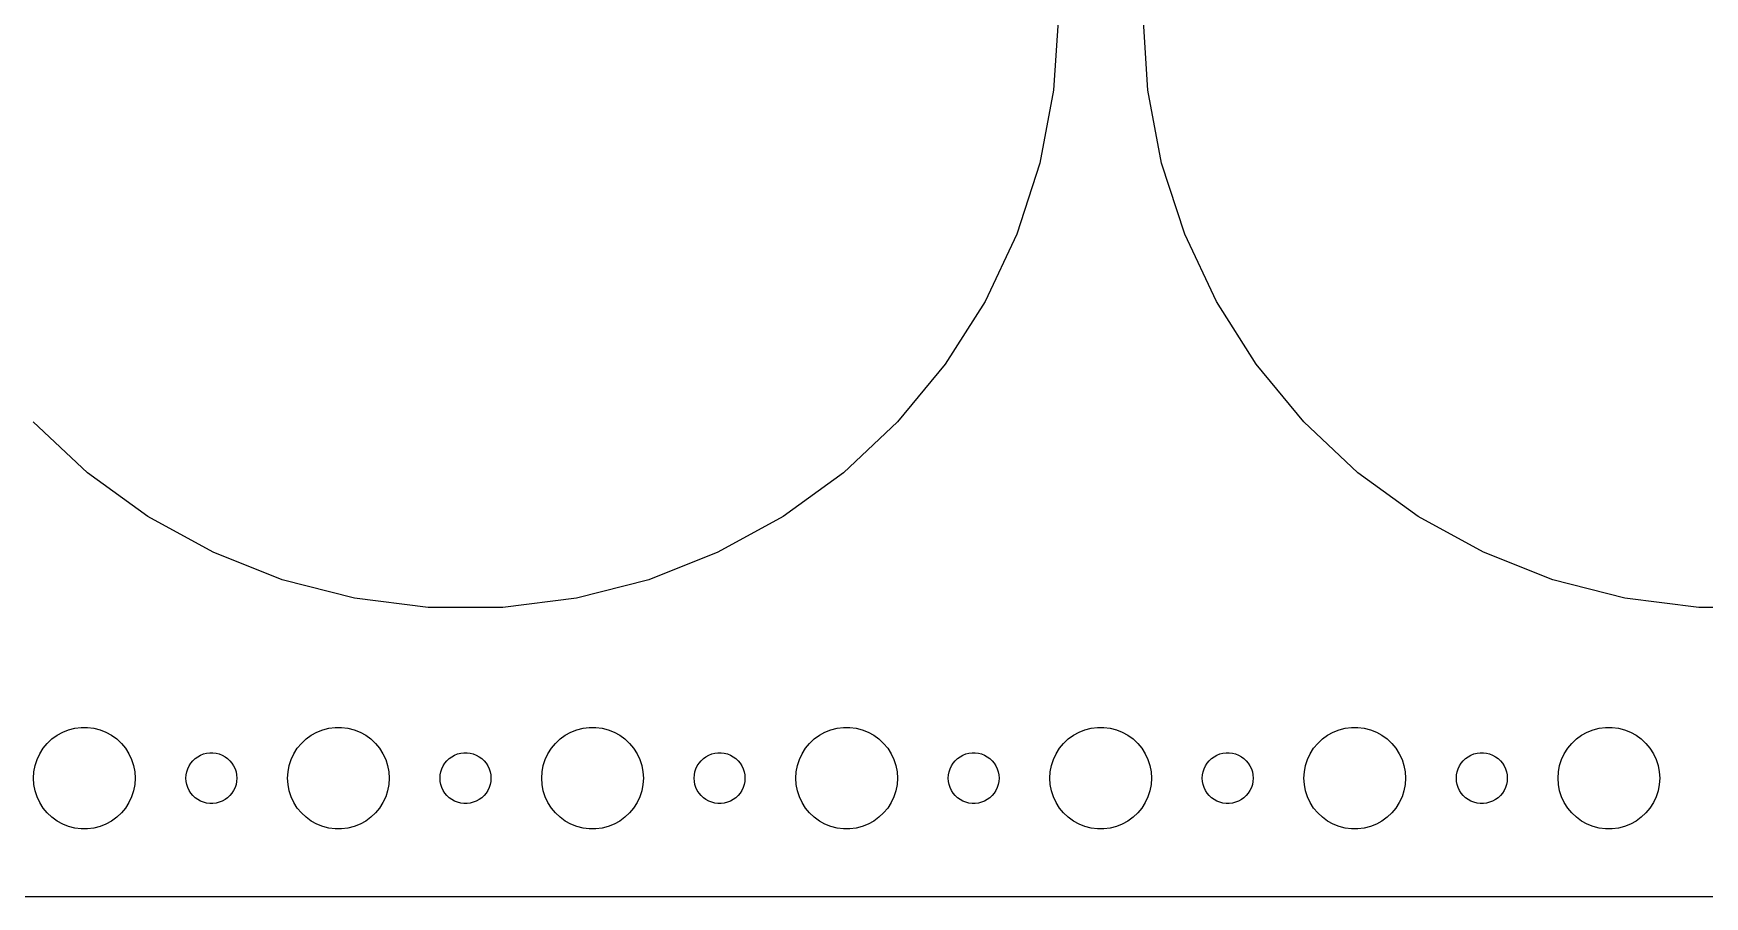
# Model space of a CAD drawing. Header units: metres. Extents: x -194 to 194, y -52 to 52.
# Drawn here: x -100.5 to -1.8, y -52 to -1 of the extents above; entities that cross this region are included whole.
import ezdxf

# ---------------------------------------------------------------- set-up
doc = ezdxf.new("R2010")
doc.units = ezdxf.units.M

msp = doc.modelspace()

# ---------------------------------------------------------------- linework, layer by layer
for p, q in [((-40, 0), (-40.276, -4.38666)), ((-34.724, -4.38666), (-35, 0)), ((-40.276, -4.38666), (-41.0996, -8.70413)), ((-33.9004, -8.70413), (-34.724, -4.38666)), ((-41.0996, -8.70413), (-42.4578, -12.8844)), ((-32.5422, -12.8844), (-33.9004, -8.70413)), ((-42.4578, -12.8844), (-44.3293, -16.8614)), ((-30.6707, -16.8614), (-32.5422, -12.8844)), ((-44.3293, -16.8614), (-46.6844, -20.5725)), ((-28.3156, -20.5725), (-30.6707, -16.8614)), ((-46.6844, -20.5725), (-49.4861, -23.9591)), ((-25.5139, -23.9591), (-28.3156, -20.5725)), ((-97.3098, -26.968), (-100.514, -23.9591)), ((-49.4861, -23.9591), (-52.6902, -26.968)), ((-22.3098, -26.968), (-25.5139, -23.9591)), ((-93.7539, -29.5515), (-97.3098, -26.968)), ((-52.6902, -26.968), (-56.2461, -29.5515)), ((-18.7539, -29.5515), (-22.3098, -26.968)), ((-89.9023, -31.6689), (-93.7539, -29.5515)), ((-56.2461, -29.5515), (-60.0977, -31.6689)), ((-14.9023, -31.6689), (-18.7539, -29.5515)), ((-85.8156, -33.287), (-89.9023, -31.6689)), ((-60.0977, -31.6689), (-64.1844, -33.287)), ((-10.8156, -33.287), (-14.9023, -31.6689)), ((-81.5583, -34.3801), (-85.8156, -33.287)), ((-64.1844, -33.287), (-68.4417, -34.3801)), ((-6.55833, -34.3801), (-10.8156, -33.287)), ((-77.1977, -34.9309), (-81.5583, -34.3801)), ((-68.4417, -34.3801), (-72.8023, -34.9309)), ((-2.19766, -34.9309), (-6.55833, -34.3801)), ((-72.8023, -34.9309), (-77.1977, -34.9309)), ((2.19766, -34.9309), (-2.19766, -34.9309)), ((-99.1075, -42.467), (-98.7773, -42.2855)), ((-98.7773, -42.2855), (-98.427, -42.1468)), ((-98.427, -42.1468), (-98.0621, -42.0531)), ((-98.0621, -42.0531), (-97.6884, -42.0059)), ((-97.6884, -42.0059), (-97.3116, -42.0059)), ((-97.3116, -42.0059), (-96.9379, -42.0531)), ((-96.9379, -42.0531), (-96.573, -42.1468)), ((-96.573, -42.1468), (-96.2227, -42.2855)), ((-96.2227, -42.2855), (-95.8925, -42.467)), ((-84.1075, -42.467), (-83.7773, -42.2855)), ((-83.7773, -42.2855), (-83.427, -42.1468)), ((-83.427, -42.1468), (-83.0621, -42.0531)), ((-83.0621, -42.0531), (-82.6884, -42.0059)), ((-82.6884, -42.0059), (-82.3116, -42.0059)), ((-82.3116, -42.0059), (-81.9379, -42.0531)), ((-81.9379, -42.0531), (-81.573, -42.1468)), ((-81.573, -42.1468), (-81.2227, -42.2855)), ((-81.2227, -42.2855), (-80.8925, -42.467)), ((-69.1075, -42.467), (-68.7773, -42.2855)), ((-68.7773, -42.2855), (-68.427, -42.1468)), ((-68.427, -42.1468), (-68.0621, -42.0531)), ((-68.0621, -42.0531), (-67.6884, -42.0059)), ((-67.6884, -42.0059), (-67.3116, -42.0059)), ((-67.3116, -42.0059), (-66.9379, -42.0531)), ((-66.9379, -42.0531), (-66.573, -42.1468)), ((-66.573, -42.1468), (-66.2227, -42.2855)), ((-66.2227, -42.2855), (-65.8925, -42.467)), ((-54.1075, -42.467), (-53.7773, -42.2855)), ((-53.7773, -42.2855), (-53.427, -42.1468)), ((-53.427, -42.1468), (-53.0621, -42.0531)), ((-53.0621, -42.0531), (-52.6884, -42.0059)), ((-52.6884, -42.0059), (-52.3116, -42.0059)), ((-52.3116, -42.0059), (-51.9379, -42.0531)), ((-51.9379, -42.0531), (-51.5729, -42.1468)), ((-51.5729, -42.1468), (-51.2227, -42.2855)), ((-51.2227, -42.2855), (-50.8925, -42.467)), ((-39.1075, -42.467), (-38.7773, -42.2855)), ((-38.7773, -42.2855), (-38.427, -42.1468)), ((-38.427, -42.1468), (-38.0621, -42.0531)), ((-38.0621, -42.0531), (-37.6884, -42.0059)), ((-37.6884, -42.0059), (-37.3116, -42.0059)), ((-37.3116, -42.0059), (-36.9379, -42.0531)), ((-36.9379, -42.0531), (-36.5729, -42.1468)), ((-36.5729, -42.1468), (-36.2227, -42.2855)), ((-36.2227, -42.2855), (-35.8925, -42.467)), ((-24.1075, -42.467), (-23.7773, -42.2855)), ((-23.7773, -42.2855), (-23.427, -42.1468)), ((-23.427, -42.1468), (-23.0621, -42.0531)), ((-23.0621, -42.0531), (-22.6884, -42.0059)), ((-22.6884, -42.0059), (-22.3116, -42.0059)), ((-22.3116, -42.0059), (-21.9379, -42.0531)), ((-21.9379, -42.0531), (-21.5729, -42.1468)), ((-21.5729, -42.1468), (-21.2227, -42.2855)), ((-21.2227, -42.2855), (-20.8925, -42.467)), ((-9.10747, -42.467), (-8.77733, -42.2855)), ((-8.77733, -42.2855), (-8.42705, -42.1468)), ((-8.42705, -42.1468), (-8.06213, -42.0531)), ((-8.06213, -42.0531), (-7.68837, -42.0059)), ((-7.68837, -42.0059), (-7.31161, -42.0059)), ((-7.31161, -42.0059), (-6.93785, -42.0531)), ((-6.93785, -42.0531), (-6.57294, -42.1468)), ((-6.57294, -42.1468), (-6.22266, -42.2855)), ((-6.22266, -42.2855), (-5.89252, -42.467)), ((-100.129, -43.5547), (-99.927, -43.2366)), ((-99.927, -43.2366), (-99.6869, -42.9464)), ((-99.6869, -42.9464), (-99.4123, -42.6885)), ((-99.4123, -42.6885), (-99.1075, -42.467)), ((-95.8925, -42.467), (-95.5877, -42.6885)), ((-95.5877, -42.6885), (-95.3131, -42.9464)), ((-95.3131, -42.9464), (-95.073, -43.2366)), ((-95.073, -43.2366), (-94.8711, -43.5547)), ((-85.1289, -43.5547), (-84.927, -43.2366)), ((-84.927, -43.2366), (-84.6869, -42.9464)), ((-84.6869, -42.9464), (-84.4123, -42.6885)), ((-84.4123, -42.6885), (-84.1075, -42.467)), ((-80.8925, -42.467), (-80.5877, -42.6885)), ((-80.5877, -42.6885), (-80.3131, -42.9464)), ((-80.3131, -42.9464), (-80.073, -43.2366)), ((-80.073, -43.2366), (-79.8711, -43.5547)), ((-70.1289, -43.5547), (-69.927, -43.2366)), ((-69.927, -43.2366), (-69.6869, -42.9464)), ((-69.6869, -42.9464), (-69.4123, -42.6885)), ((-69.4123, -42.6885), (-69.1075, -42.467)), ((-65.8925, -42.467), (-65.5877, -42.6885)), ((-65.5877, -42.6885), (-65.3131, -42.9464)), ((-65.3131, -42.9464), (-65.073, -43.2366)), ((-65.073, -43.2366), (-64.8711, -43.5547)), ((-55.1289, -43.5547), (-54.927, -43.2366)), ((-54.927, -43.2366), (-54.6869, -42.9464)), ((-54.6869, -42.9464), (-54.4123, -42.6885)), ((-54.4123, -42.6885), (-54.1075, -42.467)), ((-50.8925, -42.467), (-50.5877, -42.6885)), ((-50.5877, -42.6885), (-50.3131, -42.9464)), ((-50.3131, -42.9464), (-50.0729, -43.2366)), ((-50.0729, -43.2366), (-49.8711, -43.5547)), ((-40.1289, -43.5547), (-39.927, -43.2366)), ((-39.927, -43.2366), (-39.6869, -42.9464)), ((-39.6869, -42.9464), (-39.4123, -42.6885)), ((-39.4123, -42.6885), (-39.1075, -42.467)), ((-35.8925, -42.467), (-35.5877, -42.6885)), ((-35.5877, -42.6885), (-35.3131, -42.9464)), ((-35.3131, -42.9464), (-35.0729, -43.2366)), ((-35.0729, -43.2366), (-34.8711, -43.5547)), ((-25.1289, -43.5547), (-24.927, -43.2366)), ((-24.927, -43.2366), (-24.6869, -42.9464)), ((-24.6869, -42.9464), (-24.4123, -42.6885)), ((-24.4123, -42.6885), (-24.1075, -42.467)), ((-20.8925, -42.467), (-20.5877, -42.6885)), ((-20.5877, -42.6885), (-20.3131, -42.9464)), ((-20.3131, -42.9464), (-20.0729, -43.2366)), ((-20.0729, -43.2366), (-19.8711, -43.5547)), ((-10.1289, -43.5547), (-9.92705, -43.2366)), ((-9.92705, -43.2366), (-9.6869, -42.9464)), ((-9.6869, -42.9464), (-9.41226, -42.6885)), ((-9.41226, -42.6885), (-9.10747, -42.467)), ((-5.89252, -42.467), (-5.58772, -42.6885)), ((-5.58772, -42.6885), (-5.31308, -42.9464)), ((-5.31308, -42.9464), (-5.07294, -43.2366)), ((-5.07294, -43.2366), (-4.87108, -43.5547)), ((-100.476, -44.624), (-100.406, -44.2539)), ((-100.406, -44.2539), (-100.289, -43.8956)), ((-100.289, -43.8956), (-100.129, -43.5547)), ((-94.8711, -43.5547), (-94.7107, -43.8956)), ((-94.7107, -43.8956), (-94.5943, -44.2539)), ((-94.5943, -44.2539), (-94.5237, -44.624)), ((-91.3947, -44.4478), (-91.3145, -44.2774)), ((-91.3145, -44.2774), (-91.2135, -44.1183)), ((-91.2135, -44.1183), (-91.0934, -43.9732)), ((-91.0934, -43.9732), (-90.9561, -43.8442)), ((-90.9561, -43.8442), (-90.8037, -43.7335)), ((-90.8037, -43.7335), (-90.6387, -43.6428)), ((-90.6387, -43.6428), (-90.4635, -43.5734)), ((-90.4635, -43.5734), (-90.2811, -43.5266)), ((-90.2811, -43.5266), (-90.0942, -43.503)), ((-90.0942, -43.503), (-89.9058, -43.503)), ((-89.9058, -43.503), (-89.7189, -43.5266)), ((-89.7189, -43.5266), (-89.5365, -43.5734)), ((-89.5365, -43.5734), (-89.3613, -43.6428)), ((-89.3613, -43.6428), (-89.1963, -43.7335)), ((-89.1963, -43.7335), (-89.0439, -43.8442)), ((-89.0439, -43.8442), (-88.9065, -43.9732)), ((-88.9065, -43.9732), (-88.7865, -44.1183)), ((-88.7865, -44.1183), (-88.6855, -44.2774)), ((-88.6855, -44.2774), (-88.6053, -44.4478)), ((-85.4763, -44.624), (-85.4057, -44.2539)), ((-85.4057, -44.2539), (-85.2893, -43.8956)), ((-85.2893, -43.8956), (-85.1289, -43.5547)), ((-79.8711, -43.5547), (-79.7107, -43.8956)), ((-79.7107, -43.8956), (-79.5943, -44.2539)), ((-79.5943, -44.2539), (-79.5237, -44.624)), ((-76.3947, -44.4478), (-76.3145, -44.2774)), ((-76.3145, -44.2774), (-76.2135, -44.1183)), ((-76.2135, -44.1183), (-76.0934, -43.9732)), ((-76.0934, -43.9732), (-75.9561, -43.8442)), ((-75.9561, -43.8442), (-75.8037, -43.7335)), ((-75.8037, -43.7335), (-75.6387, -43.6428)), ((-75.6387, -43.6428), (-75.4635, -43.5734)), ((-75.4635, -43.5734), (-75.2811, -43.5266)), ((-75.2811, -43.5266), (-75.0942, -43.503)), ((-75.0942, -43.503), (-74.9058, -43.503)), ((-74.9058, -43.503), (-74.7189, -43.5266)), ((-74.7189, -43.5266), (-74.5365, -43.5734)), ((-74.5365, -43.5734), (-74.3613, -43.6428)), ((-74.3613, -43.6428), (-74.1963, -43.7335)), ((-74.1963, -43.7335), (-74.0439, -43.8442)), ((-74.0439, -43.8442), (-73.9065, -43.9732)), ((-73.9065, -43.9732), (-73.7865, -44.1183)), ((-73.7865, -44.1183), (-73.6855, -44.2774)), ((-73.6855, -44.2774), (-73.6053, -44.4478)), ((-70.4763, -44.624), (-70.4057, -44.2539)), ((-70.4057, -44.2539), (-70.2893, -43.8956)), ((-70.2893, -43.8956), (-70.1289, -43.5547)), ((-64.8711, -43.5547), (-64.7107, -43.8956)), ((-64.7107, -43.8956), (-64.5943, -44.2539)), ((-64.5943, -44.2539), (-64.5237, -44.624)), ((-61.3947, -44.4478), (-61.3145, -44.2774)), ((-61.3145, -44.2774), (-61.2135, -44.1183)), ((-61.2135, -44.1183), (-61.0934, -43.9732)), ((-61.0934, -43.9732), (-60.9561, -43.8442)), ((-60.9561, -43.8442), (-60.8037, -43.7335)), ((-60.8037, -43.7335), (-60.6387, -43.6428)), ((-60.6387, -43.6428), (-60.4635, -43.5734)), ((-60.4635, -43.5734), (-60.2811, -43.5266)), ((-60.2811, -43.5266), (-60.0942, -43.503)), ((-60.0942, -43.503), (-59.9058, -43.503)), ((-59.9058, -43.503), (-59.7189, -43.5266)), ((-59.7189, -43.5266), (-59.5365, -43.5734)), ((-59.5365, -43.5734), (-59.3613, -43.6428)), ((-59.3613, -43.6428), (-59.1963, -43.7335)), ((-59.1963, -43.7335), (-59.0439, -43.8442)), ((-59.0439, -43.8442), (-58.9065, -43.9732)), ((-58.9065, -43.9732), (-58.7865, -44.1183)), ((-58.7865, -44.1183), (-58.6855, -44.2774)), ((-58.6855, -44.2774), (-58.6053, -44.4478)), ((-55.4763, -44.624), (-55.4057, -44.2539)), ((-55.4057, -44.2539), (-55.2893, -43.8956)), ((-55.2893, -43.8956), (-55.1289, -43.5547)), ((-49.8711, -43.5547), (-49.7107, -43.8956)), ((-49.7107, -43.8956), (-49.5942, -44.2539)), ((-49.5942, -44.2539), (-49.5237, -44.624)), ((-46.3947, -44.4478), (-46.3145, -44.2774)), ((-46.3145, -44.2774), (-46.2135, -44.1183)), ((-46.2135, -44.1183), (-46.0934, -43.9732)), ((-46.0934, -43.9732), (-45.9561, -43.8442)), ((-45.9561, -43.8442), (-45.8037, -43.7335)), ((-45.8037, -43.7335), (-45.6387, -43.6428)), ((-45.6387, -43.6428), (-45.4635, -43.5734)), ((-45.4635, -43.5734), (-45.2811, -43.5266)), ((-45.2811, -43.5266), (-45.0942, -43.503)), ((-45.0942, -43.503), (-44.9058, -43.503)), ((-44.9058, -43.503), (-44.7189, -43.5266)), ((-44.7189, -43.5266), (-44.5365, -43.5734)), ((-44.5365, -43.5734), (-44.3613, -43.6428)), ((-44.3613, -43.6428), (-44.1963, -43.7335)), ((-44.1963, -43.7335), (-44.0439, -43.8442)), ((-44.0439, -43.8442), (-43.9065, -43.9732)), ((-43.9065, -43.9732), (-43.7865, -44.1183)), ((-43.7865, -44.1183), (-43.6855, -44.2774)), ((-43.6855, -44.2774), (-43.6053, -44.4478)), ((-40.4763, -44.624), (-40.4057, -44.2539)), ((-40.4057, -44.2539), (-40.2893, -43.8956)), ((-40.2893, -43.8956), (-40.1289, -43.5547)), ((-34.8711, -43.5547), (-34.7107, -43.8956)), ((-34.7107, -43.8956), (-34.5942, -44.2539)), ((-34.5942, -44.2539), (-34.5237, -44.624)), ((-31.3947, -44.4478), (-31.3145, -44.2774)), ((-31.3145, -44.2774), (-31.2135, -44.1183)), ((-31.2135, -44.1183), (-31.0934, -43.9732)), ((-31.0934, -43.9732), (-30.9561, -43.8442)), ((-30.9561, -43.8442), (-30.8037, -43.7335)), ((-30.8037, -43.7335), (-30.6387, -43.6428)), ((-30.6387, -43.6428), (-30.4635, -43.5734)), ((-30.4635, -43.5734), (-30.2811, -43.5266)), ((-30.2811, -43.5266), (-30.0942, -43.503)), ((-30.0942, -43.503), (-29.9058, -43.503)), ((-29.9058, -43.503), (-29.7189, -43.5266)), ((-29.7189, -43.5266), (-29.5365, -43.5734)), ((-29.5365, -43.5734), (-29.3613, -43.6428)), ((-29.3613, -43.6428), (-29.1963, -43.7335)), ((-29.1963, -43.7335), (-29.0439, -43.8442)), ((-29.0439, -43.8442), (-28.9065, -43.9732)), ((-28.9065, -43.9732), (-28.7865, -44.1183)), ((-28.7865, -44.1183), (-28.6855, -44.2774)), ((-28.6855, -44.2774), (-28.6053, -44.4478)), ((-25.4763, -44.624), (-25.4057, -44.2539)), ((-25.4057, -44.2539), (-25.2893, -43.8956)), ((-25.2893, -43.8956), (-25.1289, -43.5547)), ((-19.8711, -43.5547), (-19.7107, -43.8956)), ((-19.7107, -43.8956), (-19.5942, -44.2539)), ((-19.5942, -44.2539), (-19.5237, -44.624)), ((-16.3947, -44.4478), (-16.3145, -44.2774)), ((-16.3145, -44.2774), (-16.2135, -44.1183)), ((-16.2135, -44.1183), (-16.0934, -43.9732)), ((-16.0934, -43.9732), (-15.9561, -43.8442)), ((-15.9561, -43.8442), (-15.8037, -43.7335)), ((-15.8037, -43.7335), (-15.6387, -43.6428)), ((-15.6387, -43.6428), (-15.4635, -43.5734)), ((-15.4635, -43.5734), (-15.2811, -43.5266)), ((-15.2811, -43.5266), (-15.0942, -43.503)), ((-15.0942, -43.503), (-14.9058, -43.503)), ((-14.9058, -43.503), (-14.7189, -43.5266)), ((-14.7189, -43.5266), (-14.5365, -43.5734)), ((-14.5365, -43.5734), (-14.3613, -43.6428)), ((-14.3613, -43.6428), (-14.1963, -43.7335)), ((-14.1963, -43.7335), (-14.0439, -43.8442)), ((-14.0439, -43.8442), (-13.9065, -43.9732)), ((-13.9065, -43.9732), (-13.7865, -44.1183)), ((-13.7865, -44.1183), (-13.6855, -44.2774)), ((-13.6855, -44.2774), (-13.6053, -44.4478)), ((-10.4763, -44.624), (-10.4057, -44.2539)), ((-10.4057, -44.2539), (-10.2893, -43.8956)), ((-10.2893, -43.8956), (-10.1289, -43.5547)), ((-4.87108, -43.5547), (-4.71066, -43.8956)), ((-4.71066, -43.8956), (-4.59424, -44.2539)), ((-4.59424, -44.2539), (-4.52365, -44.624)), ((-100.5, -45), (-100.476, -44.624)), ((-100.476, -45.376), (-100.5, -45)), ((-100.406, -45.7461), (-100.476, -45.376)), ((-94.5237, -45.376), (-94.5943, -45.7461)), ((-94.5237, -44.624), (-94.5, -45)), ((-94.5, -45), (-94.5237, -45.376)), ((-91.5, -45), (-91.4882, -44.812)), ((-91.4882, -45.188), (-91.5, -45)), ((-91.4882, -44.812), (-91.4529, -44.627)), ((-91.4529, -45.373), (-91.4882, -45.188)), ((-91.4529, -44.627), (-91.3947, -44.4478)), ((-91.3947, -45.5522), (-91.4529, -45.373)), ((-88.6053, -44.4478), (-88.5471, -44.627)), ((-88.5471, -45.373), (-88.6053, -45.5522)), ((-88.5471, -44.627), (-88.5118, -44.812)), ((-88.5118, -45.188), (-88.5471, -45.373)), ((-88.5118, -44.812), (-88.5, -45)), ((-88.5, -45), (-88.5118, -45.188)), ((-85.5, -45), (-85.4763, -44.624)), ((-85.4763, -45.376), (-85.5, -45)), ((-85.4057, -45.7461), (-85.4763, -45.376)), ((-79.5237, -45.376), (-79.5943, -45.7461)), ((-79.5237, -44.624), (-79.5, -45)), ((-79.5, -45), (-79.5237, -45.376)), ((-76.5, -45), (-76.4882, -44.812)), ((-76.4882, -45.188), (-76.5, -45)), ((-76.4882, -44.812), (-76.4529, -44.627)), ((-76.4529, -45.373), (-76.4882, -45.188)), ((-76.4529, -44.627), (-76.3947, -44.4478)), ((-76.3947, -45.5522), (-76.4529, -45.373)), ((-73.6053, -44.4478), (-73.5471, -44.627)), ((-73.5471, -45.373), (-73.6053, -45.5522)), ((-73.5471, -44.627), (-73.5118, -44.812)), ((-73.5118, -45.188), (-73.5471, -45.373)), ((-73.5118, -44.812), (-73.5, -45)), ((-73.5, -45), (-73.5118, -45.188)), ((-70.5, -45), (-70.4763, -44.624)), ((-70.4763, -45.376), (-70.5, -45)), ((-70.4057, -45.7461), (-70.4763, -45.376)), ((-64.5237, -45.376), (-64.5943, -45.7461)), ((-64.5237, -44.624), (-64.5, -45)), ((-64.5, -45), (-64.5237, -45.376)), ((-61.5, -45), (-61.4882, -44.812)), ((-61.4882, -45.188), (-61.5, -45)), ((-61.4882, -44.812), (-61.4529, -44.627)), ((-61.4529, -45.373), (-61.4882, -45.188)), ((-61.4529, -44.627), (-61.3947, -44.4478)), ((-61.3947, -45.5522), (-61.4529, -45.373)), ((-58.6053, -44.4478), (-58.5471, -44.627)), ((-58.5471, -45.373), (-58.6053, -45.5522)), ((-58.5471, -44.627), (-58.5118, -44.812)), ((-58.5118, -45.188), (-58.5471, -45.373)), ((-58.5118, -44.812), (-58.5, -45)), ((-58.5, -45), (-58.5118, -45.188)), ((-55.5, -45), (-55.4763, -44.624)), ((-55.4763, -45.376), (-55.5, -45)), ((-55.4057, -45.7461), (-55.4763, -45.376)), ((-49.5237, -45.376), (-49.5942, -45.7461)), ((-49.5237, -44.624), (-49.5, -45)), ((-49.5, -45), (-49.5237, -45.376)), ((-46.5, -45), (-46.4882, -44.812)), ((-46.4882, -45.188), (-46.5, -45)), ((-46.4882, -44.812), (-46.4529, -44.627)), ((-46.4529, -45.373), (-46.4882, -45.188)), ((-46.4529, -44.627), (-46.3947, -44.4478)), ((-46.3947, -45.5522), (-46.4529, -45.373)), ((-43.6053, -44.4478), (-43.5471, -44.627)), ((-43.5471, -45.373), (-43.6053, -45.5522)), ((-43.5471, -44.627), (-43.5118, -44.812)), ((-43.5118, -45.188), (-43.5471, -45.373)), ((-43.5118, -44.812), (-43.5, -45)), ((-43.5, -45), (-43.5118, -45.188)), ((-40.5, -45), (-40.4763, -44.624)), ((-40.4763, -45.376), (-40.5, -45)), ((-40.4057, -45.7461), (-40.4763, -45.376)), ((-34.5237, -45.376), (-34.5942, -45.7461)), ((-34.5237, -44.624), (-34.5, -45)), ((-34.5, -45), (-34.5237, -45.376)), ((-31.5, -45), (-31.4882, -44.812)), ((-31.4882, -45.188), (-31.5, -45)), ((-31.4882, -44.812), (-31.4529, -44.627)), ((-31.4529, -45.373), (-31.4882, -45.188)), ((-31.4529, -44.627), (-31.3947, -44.4478)), ((-31.3947, -45.5522), (-31.4529, -45.373)), ((-28.6053, -44.4478), (-28.5471, -44.627)), ((-28.5471, -45.373), (-28.6053, -45.5522)), ((-28.5471, -44.627), (-28.5118, -44.812)), ((-28.5118, -45.188), (-28.5471, -45.373)), ((-28.5118, -44.812), (-28.5, -45)), ((-28.5, -45), (-28.5118, -45.188)), ((-25.5, -45), (-25.4763, -44.624)), ((-25.4763, -45.376), (-25.5, -45)), ((-25.4057, -45.7461), (-25.4763, -45.376)), ((-19.5237, -45.376), (-19.5942, -45.7461)), ((-19.5237, -44.624), (-19.5, -45)), ((-19.5, -45), (-19.5237, -45.376)), ((-16.5, -45), (-16.4882, -44.812)), ((-16.4882, -45.188), (-16.5, -45)), ((-16.4882, -44.812), (-16.4529, -44.627)), ((-16.4529, -45.373), (-16.4882, -45.188)), ((-16.4529, -44.627), (-16.3947, -44.4478)), ((-16.3947, -45.5522), (-16.4529, -45.373)), ((-13.6053, -44.4478), (-13.5471, -44.627)), ((-13.5471, -45.373), (-13.6053, -45.5522)), ((-13.5471, -44.627), (-13.5118, -44.812)), ((-13.5118, -45.188), (-13.5471, -45.373)), ((-13.5118, -44.812), (-13.5, -45)), ((-13.5, -45), (-13.5118, -45.188)), ((-10.5, -45), (-10.4763, -44.624)), ((-10.4763, -45.376), (-10.5, -45)), ((-10.4057, -45.7461), (-10.4763, -45.376)), ((-4.52365, -45.376), (-4.59424, -45.7461)), ((-4.52365, -44.624), (-4.5, -45)), ((-4.5, -45), (-4.52365, -45.376)), ((-100.289, -46.1044), (-100.406, -45.7461)), ((-100.129, -46.4453), (-100.289, -46.1044)), ((-94.7107, -46.1044), (-94.8711, -46.4453)), ((-94.5943, -45.7461), (-94.7107, -46.1044)), ((-91.3145, -45.7226), (-91.3947, -45.5522)), ((-91.2135, -45.8817), (-91.3145, -45.7226)), ((-91.0934, -46.0268), (-91.2135, -45.8817)), ((-90.9561, -46.1558), (-91.0934, -46.0268)), ((-90.8037, -46.2665), (-90.9561, -46.1558)), ((-90.6387, -46.3572), (-90.8037, -46.2665)), ((-90.4635, -46.4266), (-90.6387, -46.3572)), ((-89.3613, -46.3572), (-89.5365, -46.4266)), ((-89.1963, -46.2665), (-89.3613, -46.3572)), ((-89.0439, -46.1558), (-89.1963, -46.2665)), ((-88.9065, -46.0268), (-89.0439, -46.1558)), ((-88.7865, -45.8817), (-88.9065, -46.0268)), ((-88.6855, -45.7226), (-88.7865, -45.8817)), ((-88.6053, -45.5522), (-88.6855, -45.7226)), ((-85.2893, -46.1044), (-85.4057, -45.7461)), ((-85.1289, -46.4453), (-85.2893, -46.1044)), ((-79.7107, -46.1044), (-79.8711, -46.4453)), ((-79.5943, -45.7461), (-79.7107, -46.1044)), ((-76.3145, -45.7226), (-76.3947, -45.5522)), ((-76.2135, -45.8817), (-76.3145, -45.7226)), ((-76.0934, -46.0268), (-76.2135, -45.8817)), ((-75.9561, -46.1558), (-76.0934, -46.0268)), ((-75.8037, -46.2665), (-75.9561, -46.1558)), ((-75.6387, -46.3572), (-75.8037, -46.2665)), ((-75.4635, -46.4266), (-75.6387, -46.3572)), ((-74.3613, -46.3572), (-74.5365, -46.4266)), ((-74.1963, -46.2665), (-74.3613, -46.3572)), ((-74.0439, -46.1558), (-74.1963, -46.2665)), ((-73.9065, -46.0268), (-74.0439, -46.1558)), ((-73.7865, -45.8817), (-73.9065, -46.0268)), ((-73.6855, -45.7226), (-73.7865, -45.8817)), ((-73.6053, -45.5522), (-73.6855, -45.7226)), ((-70.2893, -46.1044), (-70.4057, -45.7461)), ((-70.1289, -46.4453), (-70.2893, -46.1044)), ((-64.7107, -46.1044), (-64.8711, -46.4453)), ((-64.5943, -45.7461), (-64.7107, -46.1044)), ((-61.3145, -45.7226), (-61.3947, -45.5522)), ((-61.2135, -45.8817), (-61.3145, -45.7226)), ((-61.0934, -46.0268), (-61.2135, -45.8817)), ((-60.9561, -46.1558), (-61.0934, -46.0268)), ((-60.8037, -46.2665), (-60.9561, -46.1558)), ((-60.6387, -46.3572), (-60.8037, -46.2665)), ((-60.4635, -46.4266), (-60.6387, -46.3572)), ((-59.3613, -46.3572), (-59.5365, -46.4266)), ((-59.1963, -46.2665), (-59.3613, -46.3572)), ((-59.0439, -46.1558), (-59.1963, -46.2665)), ((-58.9065, -46.0268), (-59.0439, -46.1558)), ((-58.7865, -45.8817), (-58.9065, -46.0268)), ((-58.6855, -45.7226), (-58.7865, -45.8817)), ((-58.6053, -45.5522), (-58.6855, -45.7226)), ((-55.2893, -46.1044), (-55.4057, -45.7461)), ((-55.1289, -46.4453), (-55.2893, -46.1044)), ((-49.7107, -46.1044), (-49.8711, -46.4453)), ((-49.5942, -45.7461), (-49.7107, -46.1044)), ((-46.3145, -45.7226), (-46.3947, -45.5522)), ((-46.2135, -45.8817), (-46.3145, -45.7226)), ((-46.0934, -46.0268), (-46.2135, -45.8817)), ((-45.9561, -46.1558), (-46.0934, -46.0268)), ((-45.8037, -46.2665), (-45.9561, -46.1558)), ((-45.6387, -46.3572), (-45.8037, -46.2665)), ((-45.4635, -46.4266), (-45.6387, -46.3572)), ((-44.3613, -46.3572), (-44.5365, -46.4266)), ((-44.1963, -46.2665), (-44.3613, -46.3572)), ((-44.0439, -46.1558), (-44.1963, -46.2665)), ((-43.9065, -46.0268), (-44.0439, -46.1558)), ((-43.7865, -45.8817), (-43.9065, -46.0268)), ((-43.6855, -45.7226), (-43.7865, -45.8817)), ((-43.6053, -45.5522), (-43.6855, -45.7226)), ((-40.2893, -46.1044), (-40.4057, -45.7461)), ((-40.1289, -46.4453), (-40.2893, -46.1044)), ((-34.7107, -46.1044), (-34.8711, -46.4453)), ((-34.5942, -45.7461), (-34.7107, -46.1044)), ((-31.3145, -45.7226), (-31.3947, -45.5522)), ((-31.2135, -45.8817), (-31.3145, -45.7226)), ((-31.0934, -46.0268), (-31.2135, -45.8817)), ((-30.9561, -46.1558), (-31.0934, -46.0268)), ((-30.8037, -46.2665), (-30.9561, -46.1558)), ((-30.6387, -46.3572), (-30.8037, -46.2665)), ((-30.4635, -46.4266), (-30.6387, -46.3572)), ((-29.3613, -46.3572), (-29.5365, -46.4266)), ((-29.1963, -46.2665), (-29.3613, -46.3572)), ((-29.0439, -46.1558), (-29.1963, -46.2665)), ((-28.9065, -46.0268), (-29.0439, -46.1558)), ((-28.7865, -45.8817), (-28.9065, -46.0268)), ((-28.6855, -45.7226), (-28.7865, -45.8817)), ((-28.6053, -45.5522), (-28.6855, -45.7226)), ((-25.2893, -46.1044), (-25.4057, -45.7461)), ((-25.1289, -46.4453), (-25.2893, -46.1044)), ((-19.7107, -46.1044), (-19.8711, -46.4453)), ((-19.5942, -45.7461), (-19.7107, -46.1044)), ((-16.3145, -45.7226), (-16.3947, -45.5522)), ((-16.2135, -45.8817), (-16.3145, -45.7226)), ((-16.0934, -46.0268), (-16.2135, -45.8817)), ((-15.9561, -46.1558), (-16.0934, -46.0268)), ((-15.8037, -46.2665), (-15.9561, -46.1558)), ((-15.6387, -46.3572), (-15.8037, -46.2665)), ((-15.4635, -46.4266), (-15.6387, -46.3572)), ((-14.3613, -46.3572), (-14.5365, -46.4266)), ((-14.1963, -46.2665), (-14.3613, -46.3572)), ((-14.0439, -46.1558), (-14.1963, -46.2665)), ((-13.9065, -46.0268), (-14.0439, -46.1558)), ((-13.7865, -45.8817), (-13.9065, -46.0268)), ((-13.6855, -45.7226), (-13.7865, -45.8817)), ((-13.6053, -45.5522), (-13.6855, -45.7226)), ((-10.2893, -46.1044), (-10.4057, -45.7461)), ((-10.1289, -46.4453), (-10.2893, -46.1044)), ((-4.71066, -46.1044), (-4.87108, -46.4453)), ((-4.59424, -45.7461), (-4.71066, -46.1044)), ((-99.927, -46.7634), (-100.129, -46.4453)), ((-99.6869, -47.0536), (-99.927, -46.7634)), ((-99.4123, -47.3115), (-99.6869, -47.0536)), ((-99.1075, -47.533), (-99.4123, -47.3115)), ((-95.5877, -47.3115), (-95.8925, -47.533)), ((-95.3131, -47.0536), (-95.5877, -47.3115)), ((-95.073, -46.7634), (-95.3131, -47.0536)), ((-94.8711, -46.4453), (-95.073, -46.7634)), ((-90.2811, -46.4734), (-90.4635, -46.4266)), ((-90.0942, -46.497), (-90.2811, -46.4734)), ((-89.9058, -46.497), (-90.0942, -46.497)), ((-89.7189, -46.4734), (-89.9058, -46.497)), ((-89.5365, -46.4266), (-89.7189, -46.4734)), ((-84.927, -46.7634), (-85.1289, -46.4453)), ((-84.6869, -47.0536), (-84.927, -46.7634)), ((-84.4123, -47.3115), (-84.6869, -47.0536)), ((-84.1075, -47.533), (-84.4123, -47.3115)), ((-80.5877, -47.3115), (-80.8925, -47.533)), ((-80.3131, -47.0536), (-80.5877, -47.3115)), ((-80.073, -46.7634), (-80.3131, -47.0536)), ((-79.8711, -46.4453), (-80.073, -46.7634)), ((-75.2811, -46.4734), (-75.4635, -46.4266)), ((-75.0942, -46.497), (-75.2811, -46.4734)), ((-74.9058, -46.497), (-75.0942, -46.497)), ((-74.7189, -46.4734), (-74.9058, -46.497)), ((-74.5365, -46.4266), (-74.7189, -46.4734)), ((-69.927, -46.7634), (-70.1289, -46.4453)), ((-69.6869, -47.0536), (-69.927, -46.7634)), ((-69.4123, -47.3115), (-69.6869, -47.0536)), ((-69.1075, -47.533), (-69.4123, -47.3115)), ((-65.5877, -47.3115), (-65.8925, -47.533)), ((-65.3131, -47.0536), (-65.5877, -47.3115)), ((-65.073, -46.7634), (-65.3131, -47.0536)), ((-64.8711, -46.4453), (-65.073, -46.7634)), ((-60.2811, -46.4734), (-60.4635, -46.4266)), ((-60.0942, -46.497), (-60.2811, -46.4734)), ((-59.9058, -46.497), (-60.0942, -46.497)), ((-59.7189, -46.4734), (-59.9058, -46.497)), ((-59.5365, -46.4266), (-59.7189, -46.4734)), ((-54.927, -46.7634), (-55.1289, -46.4453)), ((-54.6869, -47.0536), (-54.927, -46.7634)), ((-54.4123, -47.3115), (-54.6869, -47.0536)), ((-54.1075, -47.533), (-54.4123, -47.3115)), ((-50.5877, -47.3115), (-50.8925, -47.533)), ((-50.3131, -47.0536), (-50.5877, -47.3115)), ((-50.0729, -46.7634), (-50.3131, -47.0536)), ((-49.8711, -46.4453), (-50.0729, -46.7634)), ((-45.2811, -46.4734), (-45.4635, -46.4266)), ((-45.0942, -46.497), (-45.2811, -46.4734)), ((-44.9058, -46.497), (-45.0942, -46.497)), ((-44.7189, -46.4734), (-44.9058, -46.497)), ((-44.5365, -46.4266), (-44.7189, -46.4734)), ((-39.927, -46.7634), (-40.1289, -46.4453)), ((-39.6869, -47.0536), (-39.927, -46.7634)), ((-39.4123, -47.3115), (-39.6869, -47.0536)), ((-39.1075, -47.533), (-39.4123, -47.3115)), ((-35.5877, -47.3115), (-35.8925, -47.533)), ((-35.3131, -47.0536), (-35.5877, -47.3115)), ((-35.0729, -46.7634), (-35.3131, -47.0536)), ((-34.8711, -46.4453), (-35.0729, -46.7634)), ((-30.2811, -46.4734), (-30.4635, -46.4266)), ((-30.0942, -46.497), (-30.2811, -46.4734)), ((-29.9058, -46.497), (-30.0942, -46.497)), ((-29.7189, -46.4734), (-29.9058, -46.497)), ((-29.5365, -46.4266), (-29.7189, -46.4734)), ((-24.927, -46.7634), (-25.1289, -46.4453)), ((-24.6869, -47.0536), (-24.927, -46.7634)), ((-24.4123, -47.3115), (-24.6869, -47.0536)), ((-24.1075, -47.533), (-24.4123, -47.3115)), ((-20.5877, -47.3115), (-20.8925, -47.533)), ((-20.3131, -47.0536), (-20.5877, -47.3115)), ((-20.0729, -46.7634), (-20.3131, -47.0536)), ((-19.8711, -46.4453), (-20.0729, -46.7634)), ((-15.2811, -46.4734), (-15.4635, -46.4266)), ((-15.0942, -46.497), (-15.2811, -46.4734)), ((-14.9058, -46.497), (-15.0942, -46.497)), ((-14.7189, -46.4734), (-14.9058, -46.497)), ((-14.5365, -46.4266), (-14.7189, -46.4734)), ((-9.92705, -46.7634), (-10.1289, -46.4453)), ((-9.6869, -47.0536), (-9.92705, -46.7634)), ((-9.41226, -47.3115), (-9.6869, -47.0536)), ((-9.10747, -47.533), (-9.41226, -47.3115)), ((-5.58772, -47.3115), (-5.89252, -47.533)), ((-5.31308, -47.0536), (-5.58772, -47.3115)), ((-5.07294, -46.7634), (-5.31308, -47.0536)), ((-4.87108, -46.4453), (-5.07294, -46.7634)), ((-98.7773, -47.7145), (-99.1075, -47.533)), ((-98.427, -47.8532), (-98.7773, -47.7145)), ((-98.0621, -47.9469), (-98.427, -47.8532)), ((-97.6884, -47.9941), (-98.0621, -47.9469)), ((-97.3116, -47.9941), (-97.6884, -47.9941)), ((-96.9379, -47.9469), (-97.3116, -47.9941)), ((-96.573, -47.8532), (-96.9379, -47.9469)), ((-96.2227, -47.7145), (-96.573, -47.8532)), ((-95.8925, -47.533), (-96.2227, -47.7145)), ((-83.7773, -47.7145), (-84.1075, -47.533)), ((-83.427, -47.8532), (-83.7773, -47.7145)), ((-83.0621, -47.9469), (-83.427, -47.8532)), ((-82.6884, -47.9941), (-83.0621, -47.9469)), ((-82.3116, -47.9941), (-82.6884, -47.9941)), ((-81.9379, -47.9469), (-82.3116, -47.9941)), ((-81.573, -47.8532), (-81.9379, -47.9469)), ((-81.2227, -47.7145), (-81.573, -47.8532)), ((-80.8925, -47.533), (-81.2227, -47.7145)), ((-68.7773, -47.7145), (-69.1075, -47.533)), ((-68.427, -47.8532), (-68.7773, -47.7145)), ((-68.0621, -47.9469), (-68.427, -47.8532)), ((-67.6884, -47.9941), (-68.0621, -47.9469)), ((-67.3116, -47.9941), (-67.6884, -47.9941)), ((-66.9379, -47.9469), (-67.3116, -47.9941)), ((-66.573, -47.8532), (-66.9379, -47.9469)), ((-66.2227, -47.7145), (-66.573, -47.8532)), ((-65.8925, -47.533), (-66.2227, -47.7145)), ((-53.7773, -47.7145), (-54.1075, -47.533)), ((-53.427, -47.8532), (-53.7773, -47.7145)), ((-53.0621, -47.9469), (-53.427, -47.8532)), ((-52.6884, -47.9941), (-53.0621, -47.9469)), ((-52.3116, -47.9941), (-52.6884, -47.9941)), ((-51.9379, -47.9469), (-52.3116, -47.9941)), ((-51.5729, -47.8532), (-51.9379, -47.9469)), ((-51.2227, -47.7145), (-51.5729, -47.8532)), ((-50.8925, -47.533), (-51.2227, -47.7145)), ((-38.7773, -47.7145), (-39.1075, -47.533)), ((-38.427, -47.8532), (-38.7773, -47.7145)), ((-38.0621, -47.9469), (-38.427, -47.8532)), ((-37.6884, -47.9941), (-38.0621, -47.9469)), ((-37.3116, -47.9941), (-37.6884, -47.9941)), ((-36.9379, -47.9469), (-37.3116, -47.9941)), ((-36.5729, -47.8532), (-36.9379, -47.9469)), ((-36.2227, -47.7145), (-36.5729, -47.8532)), ((-35.8925, -47.533), (-36.2227, -47.7145)), ((-23.7773, -47.7145), (-24.1075, -47.533)), ((-23.427, -47.8532), (-23.7773, -47.7145)), ((-23.0621, -47.9469), (-23.427, -47.8532)), ((-22.6884, -47.9941), (-23.0621, -47.9469)), ((-22.3116, -47.9941), (-22.6884, -47.9941)), ((-21.9379, -47.9469), (-22.3116, -47.9941)), ((-21.5729, -47.8532), (-21.9379, -47.9469)), ((-21.2227, -47.7145), (-21.5729, -47.8532)), ((-20.8925, -47.533), (-21.2227, -47.7145)), ((-8.77733, -47.7145), (-9.10747, -47.533)), ((-8.42705, -47.8532), (-8.77733, -47.7145)), ((-8.06213, -47.9469), (-8.42705, -47.8532)), ((-7.68837, -47.9941), (-8.06213, -47.9469)), ((-7.31161, -47.9941), (-7.68837, -47.9941)), ((-6.93785, -47.9469), (-7.31161, -47.9941)), ((-6.57294, -47.8532), (-6.93785, -47.9469)), ((-6.22266, -47.7145), (-6.57294, -47.8532)), ((-5.89252, -47.533), (-6.22266, -47.7145)), ((-189.814, -51.9901), (189.814, -51.9901))]:
    msp.add_line(p, q)

doc.saveas('drawing.dxf')
